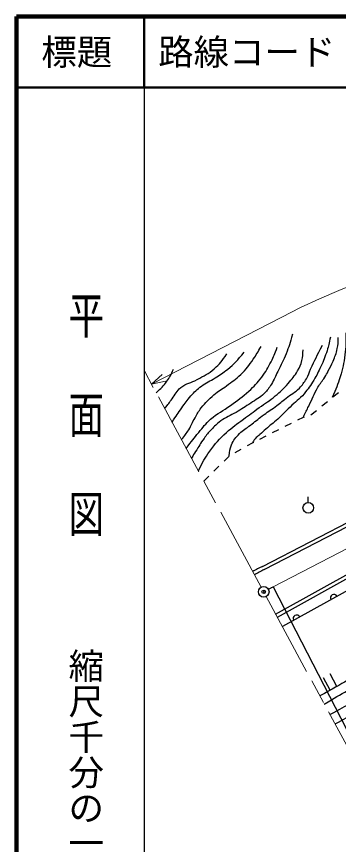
# Model space of a CAD drawing. Units: millimetres, scale not verified. Extents: x 40000 to 680000, y 20000 to 380000.
# Drawn here: x 40000 to 85446, y 263322 to 380000 of the extents above; entities that cross this region are included whole.
import ezdxf
from ezdxf.enums import TextEntityAlignment as Align

# ---------------------------------------------------------------- set-up
doc = ezdxf.new("R2010")
doc.units = ezdxf.units.MM
doc.header["$LTSCALE"] = 1000
doc.header["$PDMODE"] = 32
doc.header["$PDSIZE"] = 500
doc.linetypes.add('CHAIN', pattern=[18.5, 12, -1.5, 3.5, -1.5])
for name, color, linetype, lineweight in [('M-BGD', 7, 'Continuous', 25), ('M-BMK', 2, 'CHAIN', 13), ('M-BMK-SRVR', 3, 'Continuous', 25), ('M-STR-HTXT', 7, 'Continuous', 13), ('M-TTL', 2, 'Continuous', 140), ('M-TTL-BAND', 7, 'Continuous', 25), ('M-TTL-LINE', 7, 'Continuous', 50)]:
    doc.layers.add(name, color=color, linetype=linetype, lineweight=lineweight)
doc.layers.add('M-OTRS', color=6, linetype='Continuous')
doc.layers.add('M-TTL-TXT', color=7, linetype='Continuous')
doc.styles.add('@ＭＳ ゴシック', font='')
doc.styles.add('ＭＳ ゴシック', font='')
doc.styles.get('@ＭＳ ゴシック').set_extended_font_data('@MS Gothic')
doc.styles.get('ＭＳ ゴシック').set_extended_font_data('MS Gothic')

msp = doc.modelspace()

# ---------------------------------------------------------------- linework, layer by layer
at = {"layer": 'M-BGD'}
for p, q in [((84662, 326395), (85440, 327024)), ((83112, 325131), (83887, 325763)), ((81562, 323868), (82337, 324499)), ((79730, 323157), (80491, 323540)), ((80491, 323540), (80636, 323565)), ((77943, 322258), (78836, 322707)), ((74369, 320461), (75263, 320910)), ((76156, 321359), (77049, 321809)), ((72601, 319527), (73296, 319921)), ((73296, 319921), (73476, 320011)), ((70860, 318543), (71731, 319035)), ((69288, 317336), (69996, 318042)), ((67873, 315922), (68581, 316629)), ((66458, 314509), (67166, 315215)), ((81186, 311517), (81186, 312317)), ((74728, 302510), (91173, 310985)), ((74957, 302066), (91402, 310541)), ((76579, 295799), (94900, 305926)), ((99241, 306040), (77531, 294039)), ((76817, 295359), (95093, 305461)), ((76217, 299621), (89960, 272954)), ((85235, 285603), (84256, 287346)), ((84296, 285075), (83317, 286819))]:
    msp.add_line(p, q, dxfattribs=at)
msp.add_circle((81186, 310767), 750, dxfattribs=at)
for centre, radius, start, end in [((110574, 232954), 78250, 117.2643, 118.41023), ((110574, 232954), 77750, 117.2643, 118.41023), ((84801, 298058), 500, 28.93231, 208.93231), ((79549, 295155), 500, 28.93231, 208.93231)]:
    msp.add_arc(centre, radius, start, end, dxfattribs=at)
for points, knots in [([(78965, 335225), (78582, 333914), (78471, 333523), (78047, 332471), (77649, 331481), (77357, 330955), (76890, 329996), (76545, 329288), (76391, 328867), (75972, 328200), (75628, 327654), (75441, 327328), (74974, 326883), (74311, 326250), (73818, 326039), (73058, 325526), (72262, 324989), (71809, 324697), (70983, 324209), (70154, 323718), (69606, 323577), (68827, 323011), (68247, 322589), (67962, 322296), (67470, 321774), (67044, 321322), (66843, 321035), (66472, 320536), (65961, 319849), (65734, 319423), (65275, 318700), (65046, 318339), (64972, 318224), (64693, 317773)], [0, 0, 0, 0, 1, 1, 1, 2, 2, 2, 3, 3, 3, 4, 4, 4, 5, 5, 5, 6, 6, 6, 7, 7, 7, 8, 8, 8, 9, 9, 9, 10, 10, 10, 11, 11, 11, 11]), ([(86487, 335423), (86506, 333994), (86509, 333535), (86360, 332339), (86207, 331104), (86053, 330415), (85693, 329224), (85337, 328048), (85145, 327625), (84541, 326297)], [0, 0, 0, 0, 1, 1, 1, 2, 2, 2, 3, 3, 3, 3]), ([(70022, 318068), (70075, 318753), (70118, 319043), (70344, 319618), (70622, 320327), (70943, 320657), (71462, 321215), (71984, 321777), (72413, 321942), (73018, 322412), (73676, 322924), (74025, 323235), (74695, 323730), (75397, 324249), (75828, 324488), (76531, 325007), (77138, 325455), (77451, 325742), (78047, 326204), (78777, 326770), (79270, 326989), (79923, 327641), (80380, 328097), (80587, 328406), (80921, 328958), (81221, 329454), (81281, 329788), (81520, 330315), (82130, 331662), (82367, 332088), (83196, 333708)], [0, 0, 0, 0, 1, 1, 1, 2, 2, 2, 3, 3, 3, 4, 4, 4, 5, 5, 5, 6, 6, 6, 7, 7, 7, 8, 8, 8, 9, 9, 9, 10, 10, 10, 10]), ([(84314, 334826), (84127, 333920), (84062, 333647), (83835, 332910), (83558, 332014), (83350, 331526), (82957, 330675), (82603, 329908), (82398, 329479), (81959, 328759), (81482, 327976), (81205, 327534), (80602, 326843), (79898, 326037), (79379, 325707), (78606, 324967), (77921, 324311), (77568, 323912), (76870, 323271), (76234, 322687), (75819, 322427), (75174, 321854), (74840, 321557), (74670, 321372), (74335, 321075), (74145, 320907), (74016, 320837), (73836, 320656), (73585, 320404), (73515, 320272), (73296, 319921)], [0, 0, 0, 0, 1, 1, 1, 2, 2, 2, 3, 3, 3, 4, 4, 4, 5, 5, 5, 6, 6, 6, 7, 7, 7, 8, 8, 8, 9, 9, 9, 10, 10, 10, 10]), ([(80491, 323540), (80856, 324296), (80948, 324486), (81243, 325092), (81749, 326136), (81962, 326759), (82546, 327762), (82878, 328333), (83150, 328599), (83499, 329161), (83711, 329500), (83820, 329697), (84008, 330051), (84287, 330575), (84451, 330867), (84675, 331417), (84953, 332097), (85144, 332476), (85279, 333197), (85392, 333797), (85404, 334047), (85407, 334755)], [0, 0, 0, 0, 1, 1, 1, 2, 2, 2, 3, 3, 3, 4, 4, 4, 5, 5, 5, 6, 6, 6, 7, 7, 7, 7]), ([(61961, 322823), (62592, 323804), (62762, 324075), (63319, 324847), (63800, 325515), (64043, 325914), (64596, 326524), (65138, 327120), (65468, 327439), (66113, 327921), (66814, 328444), (67291, 328609), (68029, 329078), (68729, 329524), (69132, 329762), (69785, 330276), (70825, 331093), (71135, 331527), (72140, 332710)], [0, 0, 0, 0, 1, 1, 1, 2, 2, 2, 3, 3, 3, 4, 4, 4, 5, 5, 5, 6, 6, 6, 6]), ([(63277, 320391), (63792, 321007), (63952, 321205), (64317, 321774), (64716, 322396), (64823, 322812), (65195, 323450), (65520, 324007), (65669, 324345), (66073, 324847), (66703, 325628), (67100, 326039), (67869, 326683), (68519, 327228), (68948, 327450), (69625, 327961), (70432, 328569), (70938, 328851), (71661, 329557), (72438, 330315), (72798, 330820), (73417, 331712), (73888, 332391), (74046, 332646), (74535, 333509)], [0, 0, 0, 0, 1, 1, 1, 2, 2, 2, 3, 3, 3, 4, 4, 4, 5, 5, 5, 6, 6, 6, 7, 7, 7, 8, 8, 8, 8]), ([(63965, 319118), (64775, 320213), (64997, 320520), (65714, 321375), (66345, 322128), (66649, 322606), (67390, 323251), (68405, 324133), (69139, 324411), (70224, 325206), (71245, 325955), (71851, 326340), (72779, 327202), (73555, 327923), (73985, 328346), (74615, 329198), (75201, 329991), (75485, 330474), (75932, 331353), (76324, 332125), (76443, 332421), (76810, 333389)], [0, 0, 0, 0, 1, 1, 1, 2, 2, 2, 3, 3, 3, 4, 4, 4, 5, 5, 5, 6, 6, 6, 7, 7, 7, 7]), ([(65674, 315959), (66319, 317278), (66546, 317718), (67271, 318740), (68069, 319866), (68618, 320431), (69625, 321375), (70493, 322187), (71074, 322533), (72020, 323251), (72882, 323905), (73380, 324252), (74255, 324887), (75142, 325530), (75694, 325817), (76531, 326524), (77280, 327157), (77686, 327536), (78327, 328280), (78901, 328946), (79250, 329311), (79684, 330076), (79984, 330605), (80134, 330923), (80283, 331513), (80428, 332090), (80433, 332347), (80442, 333030)], [0, 0, 0, 0, 1, 1, 1, 2, 2, 2, 3, 3, 3, 4, 4, 4, 5, 5, 5, 6, 6, 6, 7, 7, 7, 8, 8, 8, 9, 9, 9, 9]), ([(60924, 324740), (61434, 325415), (61563, 325585), (61973, 326126), (62441, 326744), (62583, 327205), (63174, 327706), (63948, 328364), (64627, 328347), (65512, 328844), (66480, 329388), (67080, 329629), (67914, 330361), (68717, 331066), (68988, 331446), (69684, 332447)], [0, 0, 0, 0, 1, 1, 1, 2, 2, 2, 3, 3, 3, 4, 4, 4, 5, 5, 5, 5]), ([(59712, 326980), (60447, 327656), (60717, 327889), (61214, 328591), (61655, 329214), (61793, 329494), (62162, 330298)], [0, 0, 0, 0, 1, 1, 1, 2, 2, 2, 2]), ([(162383, 300933), (160906, 300719), (160265, 300733), (158923, 300895), (156565, 301179), (155521, 302363), (153363, 303354), (151458, 304228), (150450, 304852), (148509, 305643), (146590, 306426), (145470, 306752), (143490, 307363), (141000, 308132), (139543, 308340), (137028, 309023), (136022, 309296), (135479, 309533), (134458, 309740), (131375, 310367), (129537, 309511), (126403, 309787), (125511, 309865), (124972, 310426), (124134, 310111), (123374, 309825), (122995, 309523), (122383, 308990), (122050, 308700), (121996, 308410), (121664, 308120), (121225, 307737), (120892, 307633), (120454, 307250), (120153, 306987), (120112, 306717), (119811, 306456), (119120, 305857), (118586, 305714), (117881, 305132), (117396, 304730), (117447, 304112), (116860, 303883), (115699, 303430), (114909, 303357), (113683, 303581), (113123, 303683), (112867, 303931), (112359, 304186), (112028, 304352), (111862, 304484), (111527, 304640), (110731, 305010), (110306, 305352), (109435, 305458), (108087, 305622), (107313, 305308), (105986, 305018), (105402, 304890), (105106, 304707), (104550, 304486), (103758, 304170), (103217, 304128), (102562, 303581), (102165, 303249), (101906, 303020), (101767, 302522), (101700, 302280), (101767, 302130), (101767, 301879), (101767, 301642), (101830, 301501), (101767, 301273), (101654, 300858), (101286, 300750), (101200, 300328), (101106, 299864), (101286, 299574), (101162, 299117), (100913, 298199), (100566, 297745), (100027, 296961), (99588, 296322), (99186, 296084), (98741, 295448), (98434, 295008), (98327, 294718), (98023, 294275), (97855, 294032), (97774, 293882), (97569, 293670), (96970, 293052), (96536, 292812), (95867, 292271), (94917, 291503), (94402, 291049), (93408, 290341), (92162, 289455), (91357, 289123), (90036, 288351), (87239, 286716), (86334, 286221), (82826, 284250)], [0, 0, 0, 0, 1, 1, 1, 2, 2, 2, 3, 3, 3, 4, 4, 4, 5, 5, 5, 6, 6, 6, 7, 7, 7, 8, 8, 8, 9, 9, 9, 10, 10, 10, 11, 11, 11, 12, 12, 12, 13, 13, 13, 14, 14, 14, 15, 15, 15, 16, 16, 16, 17, 17, 17, 18, 18, 18, 19, 19, 19, 20, 20, 20, 21, 21, 21, 22, 22, 22, 23, 23, 23, 24, 24, 24, 25, 25, 25, 26, 26, 26, 27, 27, 27, 28, 28, 28, 29, 29, 29, 30, 30, 30, 31, 31, 31, 32, 32, 32, 33, 33, 33, 34, 34, 34, 34]), ([(83440, 283115), (85026, 284074), (85475, 284338), (86820, 285048), (88376, 285870), (89280, 286269), (90889, 286980), (92243, 287578), (93010, 287895), (94392, 288422), (95748, 288939), (96507, 289234), (97895, 289659), (99657, 290197), (100670, 290405), (102453, 290869), (103910, 291248), (104722, 291479), (106188, 291822), (107519, 292134), (108259, 292358), (109614, 292543), (110943, 292725), (111700, 292718), (113039, 292801), (114990, 292921), (116084, 292962), (118036, 293058), (119293, 293120), (119997, 293260), (121255, 293213), (122910, 293150), (123857, 293185), (125479, 292852), (126349, 292674), (126849, 292578), (127668, 292234), (129103, 291631), (129912, 291272), (131222, 290431), (132151, 289836), (132657, 289477), (133515, 288783), (135083, 287514), (135908, 286738), (137404, 285383), (138491, 284399), (138839, 284077), (140160, 282833)], [0, 0, 0, 0, 1, 1, 1, 2, 2, 2, 3, 3, 3, 4, 4, 4, 5, 5, 5, 6, 6, 6, 7, 7, 7, 8, 8, 8, 9, 9, 9, 10, 10, 10, 11, 11, 11, 12, 12, 12, 13, 13, 13, 14, 14, 14, 15, 15, 15, 16, 16, 16, 16]), ([(84233, 281650), (85800, 282471), (86222, 282689), (87468, 283405), (88589, 284049), (89169, 284494), (90304, 285112), (91626, 285832), (92385, 286203), (93745, 286847), (94681, 287290), (95205, 287541), (96168, 287920), (96994, 288246), (97462, 288420), (98316, 288664), (99547, 289016), (100256, 289144), (101509, 289407), (102783, 289675), (103498, 289824), (104786, 290013), (105868, 290171), (106483, 290194), (107566, 290343), (109510, 290612), (110569, 290977), (112522, 291169), (113744, 291289), (114434, 291279), (115661, 291334), (117048, 291397), (117824, 291491), (119212, 291472), (120603, 291453), (121388, 291423), (122764, 291224), (124107, 291030), (124835, 290786), (126150, 290453), (127309, 290160), (127971, 290031), (129096, 289627), (130170, 289243), (130755, 288972), (131767, 288444), (132854, 287876), (133416, 287471), (134437, 286792), (135751, 285919), (136172, 285575), (137686, 284396)], [0, 0, 0, 0, 1, 1, 1, 2, 2, 2, 3, 3, 3, 4, 4, 4, 5, 5, 5, 6, 6, 6, 7, 7, 7, 8, 8, 8, 9, 9, 9, 10, 10, 10, 11, 11, 11, 12, 12, 12, 13, 13, 13, 14, 14, 14, 15, 15, 15, 16, 16, 16, 17, 17, 17, 17]), ([(84963, 280300), (86375, 281095), (86746, 281298), (87898, 281920), (89616, 282847), (90565, 283399), (92338, 284216), (93433, 284721), (94069, 284954), (95185, 285410), (96378, 285897), (97039, 286187), (98247, 286635), (99488, 287094), (100199, 287309), (101462, 287706), (103223, 288260), (104193, 288644), (105993, 289054), (107508, 289398), (108379, 289480), (109912, 289727), (111440, 289974), (112291, 290158), (113831, 290309), (115166, 290440), (115919, 290517), (117260, 290493), (118880, 290463), (119786, 290359), (121394, 290156), (122909, 289964), (123769, 289883), (125251, 289513), (126730, 289143), (127568, 288917), (128956, 288288), (130595, 287545), (131501, 287066), (132967, 286022), (134061, 285243), (134454, 284920), (135631, 283849)], [0, 0, 0, 0, 1, 1, 1, 2, 2, 2, 3, 3, 3, 4, 4, 4, 5, 5, 5, 6, 6, 6, 7, 7, 7, 8, 8, 8, 9, 9, 9, 10, 10, 10, 11, 11, 11, 12, 12, 12, 13, 13, 13, 14, 14, 14, 14])]:
    msp.add_open_spline(points, degree=3, knots=knots, dxfattribs=at)
at = {"layer": 'M-BMK'}
for p, q in [((74533, 299581), (58000, 330146)), ((76217, 299621), (92661, 308096)), ((75247, 298261), (93922, 263738))]:
    msp.add_line(p, q, dxfattribs=at)
msp.add_arc((110574, 232954), 75000, 117.2643, 117.83727, dxfattribs=at)
at = {"layer": 'M-BMK-SRVR'}
msp.add_circle((74890, 298921), 750, dxfattribs=at)
msp.add_point((74890, 298921), dxfattribs=at)
msp.add_point((74890, 298921), dxfattribs=at)
at = {"layer": 'M-OTRS'}
msp.add_point((74890, 298921), dxfattribs=at)
at = {"layer": 'M-STR-HTXT'}
for p, q in [((59060, 328186), (77430, 337652)), ((60540, 329531), (59060, 328186)), ((59060, 328186), (61015, 328610))]:
    msp.add_line(p, q, dxfattribs=at)
msp.add_arc((127019, 241429), 108250, 67.53863, 117.2643, dxfattribs=at)
at = {"layer": 'M-TTL'}
for p, q in [((40000, 380000), (40000, 20000)), ((680000, 380000), (40000, 380000))]:
    msp.add_line(p, q, dxfattribs=at)
at = {"layer": 'M-TTL-BAND'}
msp.add_line((58000, 370000), (58000, 20000), dxfattribs=at)
at = {"layer": 'M-TTL-LINE'}
for p, q in [((58000, 380000), (58000, 370000)), ((40000, 370000), (680000, 370000))]:
    msp.add_line(p, q, dxfattribs=at)

# ---------------------------------------------------------------- texts
at = {"layer": 'M-TTL-BAND', "style": '@ＭＳ ゴシック', "width": 1.4}
msp.add_text('平  面  図', height=3666, rotation=270, dxfattribs=at).set_placement((49777, 306475), align=Align.MIDDLE_RIGHT)
at = {"layer": 'M-TTL-BAND', "style": '@ＭＳ ゴシック'}
msp.add_text('縮尺千分の一', height=3666, rotation=270, dxfattribs=at).set_placement((49777, 261030), align=Align.MIDDLE_RIGHT)
at = {"layer": 'M-TTL-TXT', "style": 'ＭＳ ゴシック'}
msp.add_text('標題', height=3666, dxfattribs=at).set_placement((48500, 375000), align=Align.MIDDLE_CENTER)
msp.add_text('路線コード', height=3666, dxfattribs=at).set_placement((60000, 375000), align=Align.MIDDLE_LEFT)

doc.saveas('drawing.dxf')
